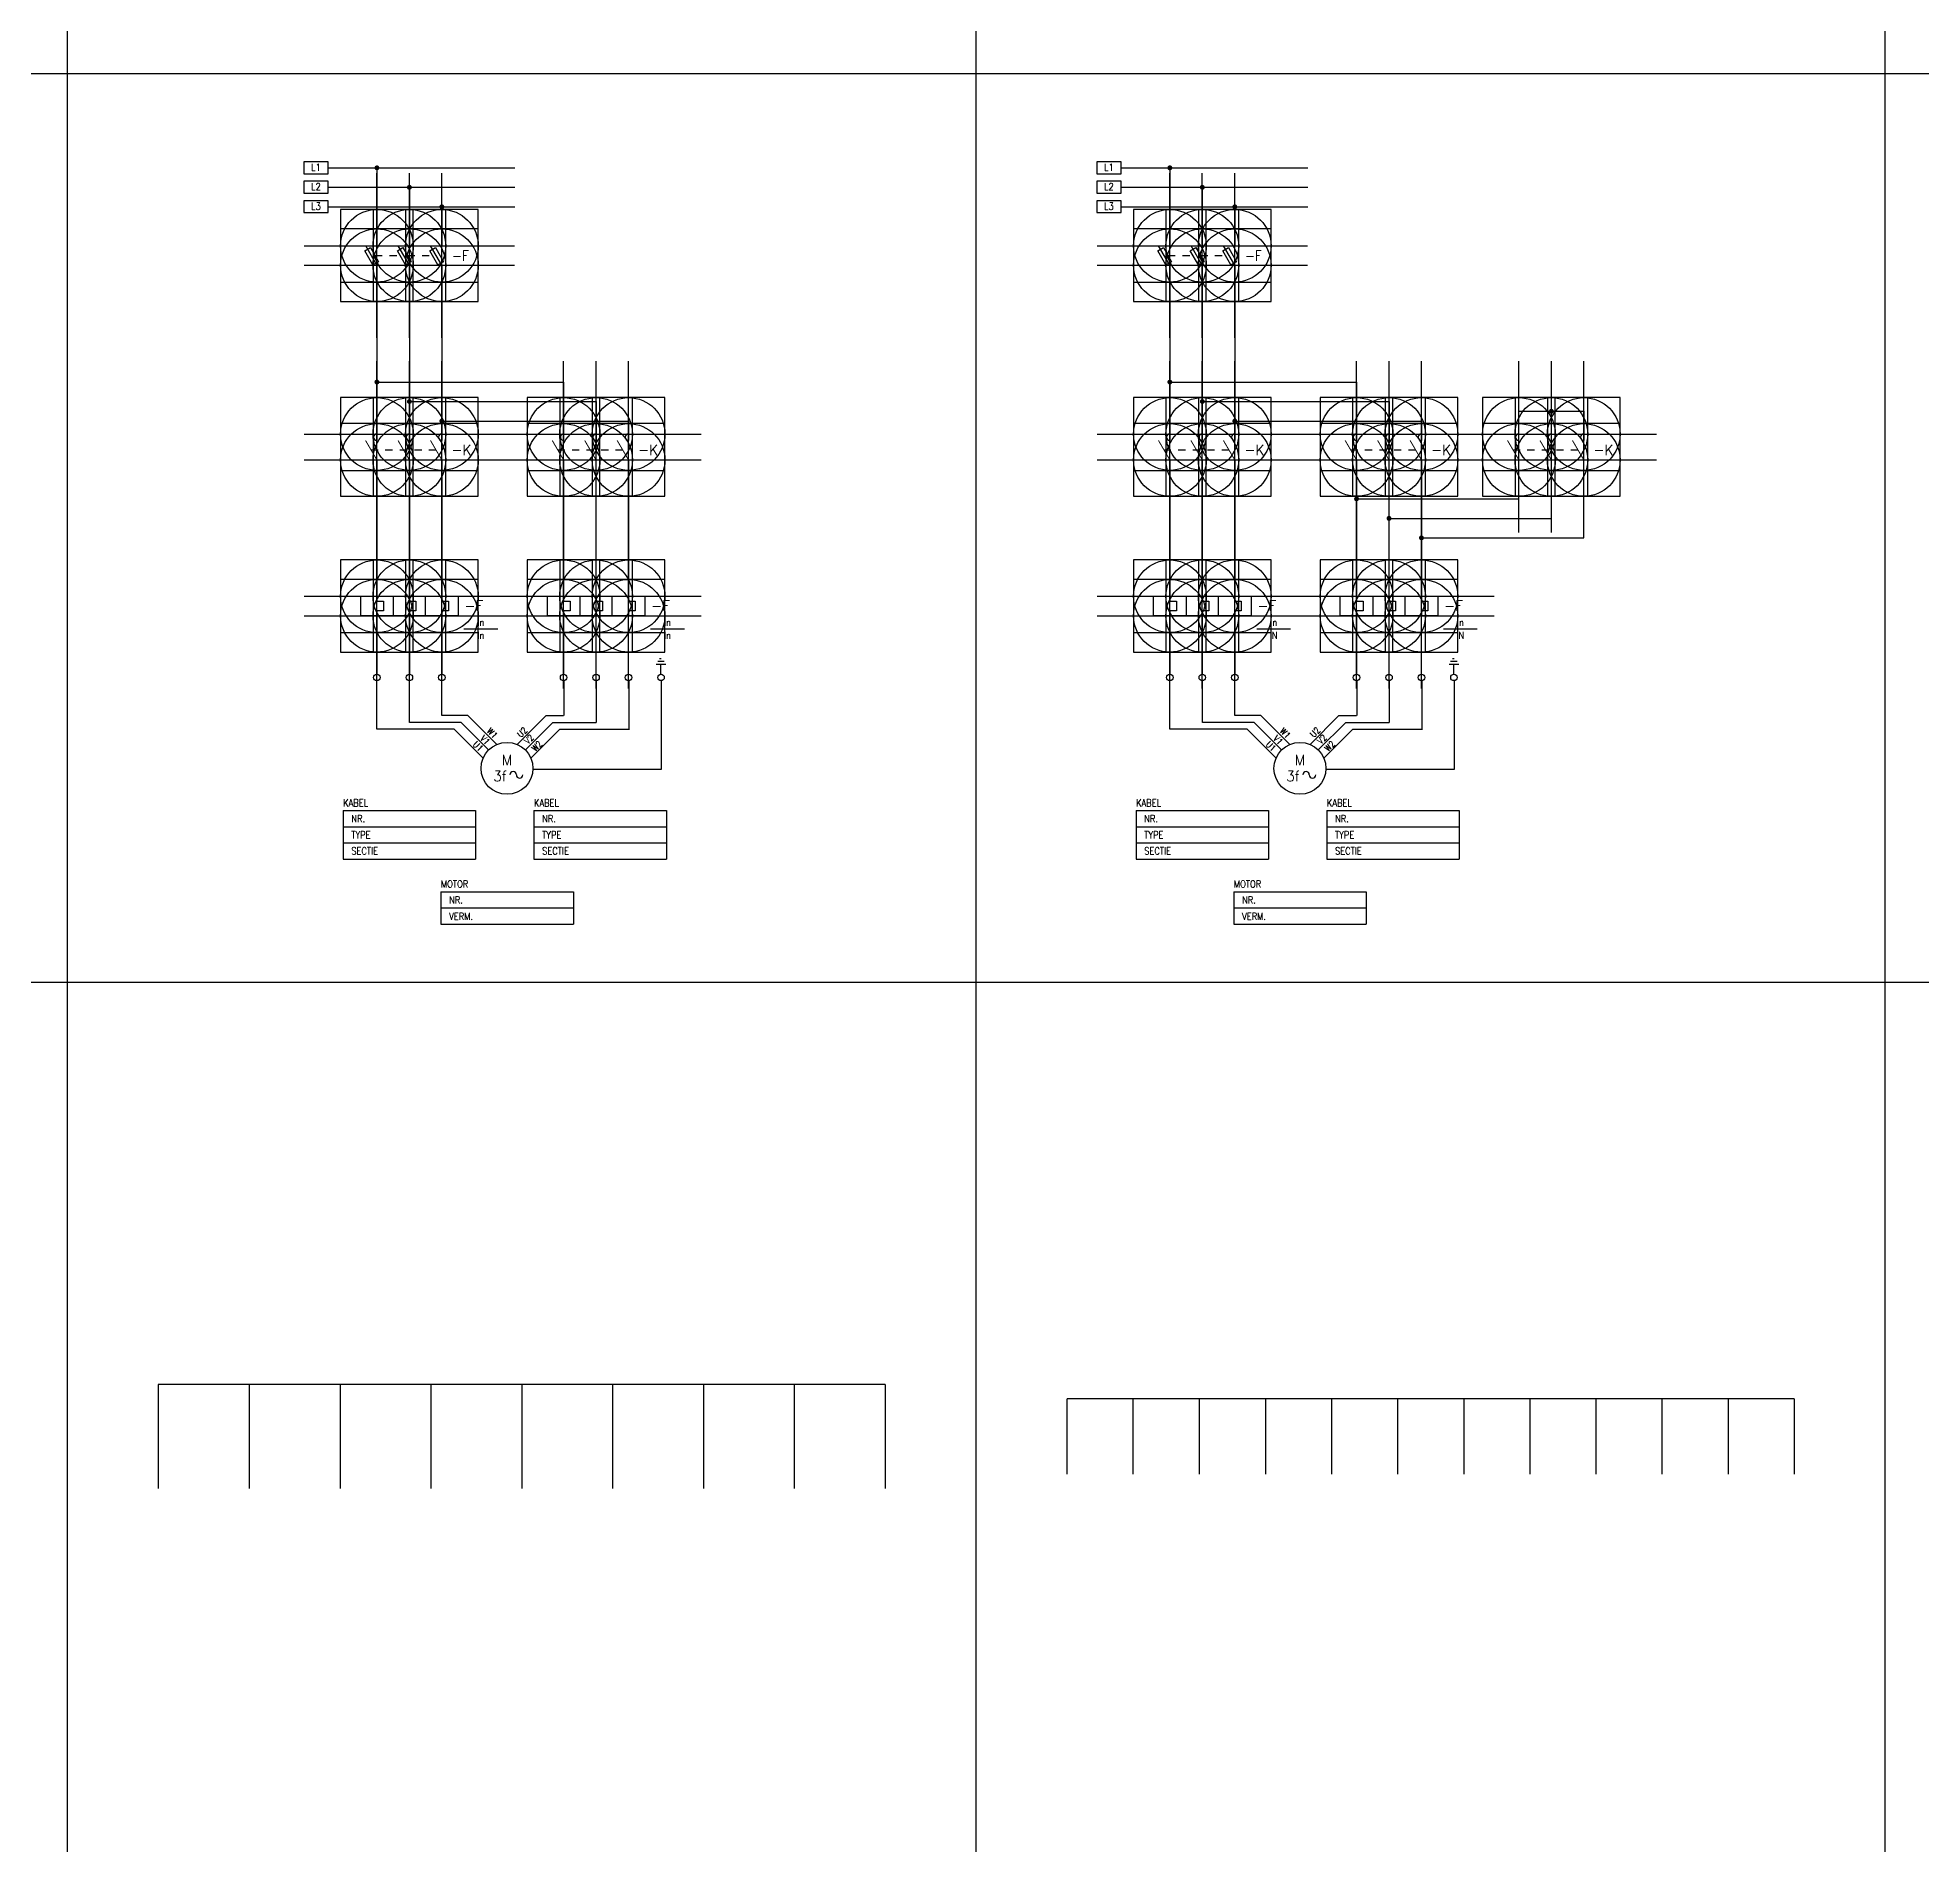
# Model space of a CAD drawing. Extents: x -7 to 200, y -18 to 300.
# Drawn here: x 99.59 to 125.51, y 123.13 to 147.99 of the extents above; entities that cross this region are included whole.
import ezdxf
from ezdxf.enums import TextEntityAlignment as Align

# ---------------------------------------------------------------- set-up
doc = ezdxf.new("R2010")
doc.units = 0
doc.header["$LTSCALE"] = 4
doc.header["$MEASUREMENT"] = 0
doc.header["$PDMODE"] = 98
doc.header["$PDSIZE"] = 1
doc.linetypes.add('DASHED', pattern=[18.75, 12.5, -6.25])
doc.linetypes.add('HIDDEN', pattern=[0.375, 0.25, -0.125])
doc.layers.get('0').update_dxf_attribs({"linetype": 'CONTINUOUS'})
for name, color, linetype in [('1', 7, 'CONTINUOUS'), ('10', 1, 'DASHED'), ('11', 3, 'DASHED'), ('12', 2, 'DASHED'), ('2', 1, 'CONTINUOUS'), ('3', 4, 'CONTINUOUS'), ('C', 7, 'CONTINUOUS'), ('GRID', 9, 'CONTINUOUS'), ('SYMB', 7, 'CONTINUOUS')]:
    doc.layers.add(name, color=color, linetype=linetype)
doc.styles.add('DINY', font='SIMPLEX', dxfattribs={"width": 0.95})
doc.styles.add('ROMANS', font='ROMANS', dxfattribs={"width": 0.85})
doc.styles.get("Standard").update_dxf_attribs({"font": 'simplex'})

# ---------------------------------------------------------------- blocks, each defined once
blk = doc.blocks.new('DOP')
at = {"layer": '1', "const_width": 0.7}
blk.add_lwpolyline([(-0.4, 0, 1), (0.4, 0, 1)], format="xyb", close=True, dxfattribs=at)
at = {"flags": 1}
blk.add_attdef('SYMBTYPE', (0, 0), '', height=0.2, dxfattribs=at)
blk = doc.blocks.new('POT')
at = {"layer": '1'}
for p, q in [((0.03, 1.85), (-7.5, 1.85)), ((-7.5, 1.85), (-7.5, -1.81)), ((0, -1.81), (0, 1.85)), ((-7.5, -1.81), (0.03, -1.81))]:
    blk.add_line(p, q, dxfattribs=at)
at = {"flags": 1}
blk.add_attdef('SYMBTYPE', (0, 0), '', height=0.2, dxfattribs=at)
at = {"layer": '1', "style": 'ROMANS', "width": 0.85}
blk.add_attdef('POTVAL', text='', height=2.2, dxfattribs=at).set_placement((-3.77, -0.93), align=Align.CENTER)
blk = doc.blocks.new('SCHZEK3')
at = {"layer": '1'}
for p, q in [((-20, 0), (-23.46, 6)), ((-20.5, 6), (-19.5, 6)), ((-10, 0), (-13.46, 6)), ((-10.5, 6), (-9.5, 6)), ((0, 0), (-3.46, 6)), ((-0.5, 6), (0.5, 6)), ((-23.71, 4.42), (-21.98, 5.42)), ((-21.21, 0.09), (-23.71, 4.42)), ((-21.98, 5.42), (-19.48, 1.09)), ((-19.48, 1.09), (-21.21, 0.09)), ((-13.71, 4.42), (-11.98, 5.42)), ((-11.21, 0.09), (-13.71, 4.42)), ((-11.98, 5.42), (-9.48, 1.09)), ((-9.48, 1.09), (-11.21, 0.09)), ((-3.71, 4.42), (-1.98, 5.42)), ((-1.21, 0.09), (-3.71, 4.42)), ((-1.98, 5.42), (0.52, 1.09)), ((0.52, 1.09), (-1.21, 0.09))]:
    blk.add_line(p, q, dxfattribs=at)
at = {"layer": '1', "linetype": 'HIDDEN'}
for p, q in [((-20.58, 3), (-12.89, 3)), ((-10.58, 3), (-2.89, 3))]:
    blk.add_line(p, q, dxfattribs=at)
at = {"layer": 'C', "color": 1}
blk.add_point((-20, 6), dxfattribs=at)
at = {"layer": 'C', "color": 3}
blk.add_point((-10, 6), dxfattribs=at)
at = {"layer": 'C', "color": 5}
blk.add_point((0, 6), dxfattribs=at)
at = {"layer": 'C', "color": 2}
blk.add_point((-20, 0), dxfattribs=at)
at = {"layer": 'C', "color": 4}
blk.add_point((-10, 0), dxfattribs=at)
at = {"layer": 'C', "color": 6}
blk.add_point((0, 0), dxfattribs=at)
at = {"flags": 1}
blk.add_attdef('SYMBTYPE', (0, 0), '', height=0.2, dxfattribs=at)
at = {"layer": '1', "style": 'DINY', "width": 0.95}
blk.add_attdef('ZEKVAL', (3, -3), '', height=2.2, dxfattribs=at)
at = {"layer": '11', "style": 'ROMANS', "width": 0.85}
blk.add_attdef('LOCCODE', (3.41, 6.57), '', height=3.2, dxfattribs=at)
at = {"layer": '12', "style": 'ROMANS', "width": 0.85}
blk.add_attdef('MATCODE', (3.16, 1.33), '', height=3.2, dxfattribs=at)
blk = doc.blocks.new('KONT3')
at = {"layer": '1', "linetype": 'HIDDEN'}
blk.add_line((-1.73, 3), (-21.73, 3), dxfattribs=at)
at = {"layer": '1', "const_width": 0.3}
for points in [[(-20, 0), (-23.51, 6.02)], [(-10, 0), (-13.51, 6.02)], [(0, 0), (-3.51, 6.02)]]:
    blk.add_lwpolyline(points, dxfattribs=at)
at = {"layer": '1'}
for centre in [(-20, 7), (-10, 7), (0, 7)]:
    blk.add_arc(centre, 1, 90, 270, dxfattribs=at)
at = {"layer": 'C', "color": 1}
blk.add_point((-20, 8), dxfattribs=at)
at = {"layer": 'C', "color": 3}
blk.add_point((-10, 8), dxfattribs=at)
at = {"layer": 'C', "color": 5}
blk.add_point((0, 8), dxfattribs=at)
at = {"layer": 'C', "color": 2}
blk.add_point((-20, 0), dxfattribs=at)
at = {"layer": 'C', "color": 4}
blk.add_point((-10, 0), dxfattribs=at)
at = {"layer": 'C', "color": 6}
blk.add_point((0, 0), dxfattribs=at)
at = {"flags": 1}
blk.add_attdef('SYMBTYPE', (0, 0), '', height=0.2, dxfattribs=at)
at = {"layer": '10', "style": 'DINY', "width": 0.95}
for tag, p in [('T6', (-22, 7)), ('T5', (-12, 7)), ('T4', (-2, 7)), ('T3', (-22, -3)), ('T2', (-12, -3)), ('T1', (-2, -3))]:
    blk.add_attdef(tag, text='', height=2.2, dxfattribs=at).set_placement(p, align=Align.RIGHT)
at = {"layer": '11', "style": 'ROMANS', "width": 0.85}
blk.add_attdef('LOCCODE', (3.66, 6.75), '', height=3.2, dxfattribs=at)
at = {"layer": '12', "style": 'DINY', "width": 0.95}
blk.add_attdef('MATCODE', (3, 1.5), '', height=3.2, dxfattribs=at)
blk = doc.blocks.new('THERMIEK')
at = {"layer": '1'}
for p, q in [((-25, 6), (5, 6)), ((-25, 0), (-25, 6)), ((-20, 6), (-20, 4.5)), ((-15, 6), (-15, 0)), ((-10, 6), (-10, 4.5)), ((-5, 0), (-5, 6)), ((0, 6), (0, 4.5)), ((5, 6), (5, 0)), ((5, 0), (-25, 0)), ((-20, 4.5), (-18, 4.5)), ((-18, 1.5), (-20, 1.5)), ((-20, 1.5), (-20, 0)), ((-18, 4.5), (-18, 1.5)), ((-10, 4.5), (-8, 4.5)), ((-8, 1.5), (-10, 1.5)), ((-10, 1.5), (-10, 0)), ((-8, 4.5), (-8, 1.5)), ((0, 4.5), (2, 4.5)), ((2, 1.5), (0, 1.5)), ((0, 1.5), (0, 0)), ((2, 4.5), (2, 1.5)), ((6.8, -4), (17.2, -4))]:
    blk.add_line(p, q, dxfattribs=at)
at = {"layer": 'C', "color": 1}
blk.add_point((-20, 6), dxfattribs=at)
at = {"layer": 'C', "color": 3}
blk.add_point((-10, 6), dxfattribs=at)
at = {"layer": 'C', "color": 5}
blk.add_point((0, 6), dxfattribs=at)
at = {"layer": 'C', "color": 2}
blk.add_point((-20, 0), dxfattribs=at)
at = {"layer": 'C', "color": 4}
blk.add_point((-10, 0), dxfattribs=at)
at = {"layer": 'C', "color": 6}
blk.add_point((0, 0), dxfattribs=at)
at = {"flags": 1}
blk.add_attdef('SYMBTYPE', (0, 0), '', height=0.2, dxfattribs=at)
at = {"layer": '1', "style": 'ROMANS', "width": 0.85}
for tag, p in [('NOMINALESTROOM', (12, -2)), ('INSTELBEREIK', (12, -6))]:
    blk.add_attdef(tag, text='', height=2.2, dxfattribs=at).set_placement(p, align=Align.MIDDLE)
at = {"layer": '10', "style": 'DINY', "width": 0.95}
for tag, p in [('T6', (-22, 7)), ('T5', (-12, 7)), ('T4', (-2, 7)), ('T3', (-22, -3)), ('T2', (-12, -3)), ('T1', (-2, -3))]:
    blk.add_attdef(tag, text='', height=2.2, dxfattribs=at).set_placement(p, align=Align.RIGHT)
at = {"layer": '11', "style": 'ROMANS', "width": 0.85}
blk.add_attdef('LOCCODE', (7.4, 6.74), '', height=3.2, dxfattribs=at)
at = {"layer": '12', "style": 'DINY', "width": 0.95}
blk.add_attdef('MATCODE', (7, 1.5), '', height=3.2, dxfattribs=at)
blk = doc.blocks.new('MOT2SNL')
at = {"layer": '1'}
for p, q in [((-40.11, 12.02), (-40.11, 26.91)), ((-30.01, 14.14), (-30.01, 26.91)), ((-20.05, 16.26), (-20.05, 26.91)), ((-16.26, 12.02), (-40.11, 12.02)), ((-14.14, 14.14), (-30.01, 14.14)), ((-12.02, 16.26), (-20.05, 16.26)), ((-7.37, 3.12), (-16.26, 12.02)), ((-5.66, 5.66), (-14.14, 14.14)), ((-3.12, 7.37), (-12.02, 16.26)), ((-50.46, -13), (-9.68, -13)), ((-50.46, -13), (-50.46, -28)), ((-9.68, -13), (-9.68, -28)), ((-50.46, -18), (-9.68, -18)), ((-50.46, -23), (-9.68, -23)), ((-50.46, -28), (-9.68, -28))]:
    blk.add_line(p, q, dxfattribs=at)
for centre in [(-40.07, 28.01), (-30.07, 28.01), (-20.07, 28.01)]:
    blk.add_circle(centre, 1, dxfattribs=at)
at = {"layer": '1', "style": 'ROMANS', "width": 0.85}
for s, p in [('W1', (-6.38, 11.27)), ('U1', (-10.7, 7.18)), ('V1', (-8.41, 9.01))]:
    blk.add_text(s, height=2, rotation=315, dxfattribs=at).set_placement(p)
for s, p in [('KABEL', (-50.47, -11.73)), ('NR.', (-47.96, -16.6)), ('TYPE', (-47.96, -21.59)), ('SECTIE', (-47.96, -26.53))]:
    blk.add_text(s, height=2.2, dxfattribs=at).set_placement(p)
for tag, p in [('KABELNR', (-34.69, -16.8)), ('TYPE', (-34.89, -21.8)), ('SECTIE', (-34.89, -26.55))]:
    blk.add_attdef(tag, p, '', height=2.2, dxfattribs=at)
at = {"layer": '10', "style": 'ROMANS', "width": 0.85}
blk.add_attdef('MATCODE', text='', height=2.2, dxfattribs=at).set_placement((-42.15, 28.87), align=Align.RIGHT)
for tag, p in [('T1', (-38.37, 29.05)), ('T2', (-28.47, 28.83)), ('T3', (-18.57, 28.83))]:
    blk.add_attdef(tag, p, '', height=2.2, dxfattribs=at)
blk = doc.blocks.new('MOT2SNC')
at = {"layer": '1'}
for p, q in [((-20.34, -38), (20.44, -38)), ((-20.34, -38), (-20.34, -48)), ((20.44, -38), (20.44, -48)), ((-20.34, -43), (20.44, -43)), ((-20.34, -48), (20.44, -48))]:
    blk.add_line(p, q, dxfattribs=at)
for centre, start, end in [((1.88, -2), 0, 180), ((3.88, -2), 180, 0)]:
    blk.add_arc(centre, 1, start, end, dxfattribs=at)
at = {"layer": '3'}
blk.add_circle((0, 0), 8, dxfattribs=at)
at = {"layer": '1', "style": 'DINY', "width": 0.95}
blk.add_text('M', height=3.2, dxfattribs=at).set_placement((0, 1), align=Align.CENTER)
at = {"layer": '1'}
for s, height, style, width, p in [('3f', 3.2, 'DINY', 0.95, (-4.22, -4)), ('MOTOR', 2.2, 'ROMANS', 0.85, (-20.35, -36.73)), ('NR.', 2.2, 'ROMANS', 0.85, (-17.84, -41.66)), ('VERM.', 2.2, 'ROMANS', 0.85, (-17.84, -46.67))]:
    blk.add_text(s, height=height, dxfattribs=dict(at, style=style, width=width)).set_placement(p)
at = {"layer": '1', "style": 'ROMANS', "width": 0.85}
for tag, p in [('VERBR_NR', (-2.33, -41.81)), ('VERMOGEN', (0.98, -46.64))]:
    blk.add_attdef(tag, p, '', height=2.2, dxfattribs=at)
blk = doc.blocks.new('MOT2SNR')
at = {"layer": '1'}
for p, q in [((48.91, 32.03), (45.91, 32.03)), ((46.41, 33.03), (48.41, 33.03)), ((46.98, 33.8), (47.51, 33.8)), ((47.41, 29.03), (47.41, 32.03)), ((17.5, 27.01), (17.5, 16.25)), ((27.5, 27.01), (27.5, 14.14)), ((37.5, 27.01), (37.5, 11.9)), ((47.5, 27.01), (47.5, -0.32)), ((3.12, 7.37), (12.02, 16.26)), ((5.66, 5.66), (14.14, 14.14)), ((7.37, 3.12), (16.26, 12.02)), ((12.02, 16.26), (17.43, 16.26)), ((14.14, 14.14), (27.43, 14.14)), ((16.26, 12.02), (37.43, 12.02)), ((47.5, -0.32), (8.15, -0.32)), ((8.31, -13), (8.31, -28)), ((8.31, -13), (49.08, -13)), ((49.08, -13), (49.08, -28)), ((8.31, -18), (49.08, -18)), ((8.31, -23), (49.08, -23)), ((8.31, -28), (49.08, -28))]:
    blk.add_line(p, q, dxfattribs=at)
for centre in [(17.43, 28.01), (27.43, 28.01), (37.43, 28.01), (47.43, 28.01)]:
    blk.add_circle(centre, 1, dxfattribs=at)
at = {"layer": '1', "style": 'ROMANS', "width": 0.85}
for s, p in [('U2', (4.29, 9.33)), ('V2', (6.49, 7.29)), ('W2', (8.78, 5))]:
    blk.add_text(s, height=2, rotation=45, dxfattribs=at).set_placement(p)
for s, p in [('KABEL', (8.3, -11.73)), ('NR.', (10.81, -16.6)), ('TYPE', (10.81, -21.59)), ('SECTIE', (10.81, -26.53))]:
    blk.add_text(s, height=2.2, dxfattribs=at).set_placement(p)
for tag, p in [('KABELNR', (23.47, -16.8)), ('TYPE', (24.09, -21.8)), ('SECTIE', (23.88, -26.55))]:
    blk.add_attdef(tag, p, '', height=2.2, dxfattribs=at)
at = {"layer": '10', "style": 'ROMANS', "width": 0.85}
for tag, p in [('T1', (19.24, 28.83)), ('T2', (28.97, 28.83)), ('T3', (39.05, 28.83)), ('T4', (49.49, 28.83))]:
    blk.add_attdef(tag, p, '', height=2.2, dxfattribs=at)
blk = doc.blocks.new('MADK2S')
at = {"layer": '1'}
for p, q in [((-15, 0), (42.5, 0)), ((0, 0), (0, -24)), ((-15, -6), (42.5, -6)), ((10, -6), (10, -24)), ((-15, -12), (42.5, -12)), ((20, -12), (20, -24)), ((0, -30), (0, -84)), ((10, -30), (10, -84)), ((20, -30), (20, -84)), ((0, -66), (57.5, -66)), ((57.5, -66), (57.5, -84)), ((10, -72), (67.5, -72)), ((67.5, -72), (67.5, -84)), ((20, -78), (77.5, -78)), ((77.5, -78), (77.5, -84)), ((0, -90), (0, -132)), ((10, -90), (10, -132)), ((20, -90), (20, -132)), ((57.5, -90), (57.5, -132)), ((67.5, -132), (67.5, -90)), ((77.5, -90), (77.5, -132)), ((0, -138), (0, -155.99)), ((10, -138), (10, -155.99)), ((20, -138), (20, -155.99)), ((57.5, -138), (57.5, -156)), ((67.5, -156), (67.5, -138)), ((77.5, -156), (77.5, -138))]:
    blk.add_line(p, q, dxfattribs=at)
for p in [(0, 0), (10, -6), (20, -12), (0, -66), (10, -72), (20, -78)]:
    blk.add_blockref('DOP', p, dxfattribs=at)
at = {"layer": '2'}
for name, p, values in [('POT', (-15, 0), {'POTVAL': 'L1'}), ('POT', (-15, -6), {'POTVAL': 'L2'}), ('POT', (-15, -12), {'POTVAL': 'L3'}), ('SCHZEK3', (20, -30), {'MATCODE': '-F'}), ('KONT3', (20, -90), {'MATCODE': '-K'}), ('KONT3', (77.5, -90), {'MATCODE': '-K'}), ('THERMIEK', (20, -138), {'MATCODE': '-F', 'NOMINALESTROOM': 'In', 'INSTELBEREIK': 'In'}), ('THERMIEK', (77.5, -138), {'MATCODE': '-F', 'NOMINALESTROOM': 'In', 'INSTELBEREIK': 'In'})]:
    blk.add_blockref(name, p, dxfattribs=at).add_auto_attribs(values)
for name in ['MOT2SNL', 'MOT2SNR', 'MOT2SNC']:
    blk.add_blockref(name, (40.07, -185), dxfattribs=at)
at = {"flags": 1}
blk.add_attdef('SYMBTYPE', (0, 0), '', height=0.2, dxfattribs=at)
blk = doc.blocks.new('MADKDAL')
at = {"layer": '1'}
for p, q in [((-15, 0), (42.5, 0)), ((0, 0), (0, -24)), ((-15, -6), (42.5, -6)), ((10, -6), (10, -24)), ((-15, -12), (42.5, -12)), ((20, -12), (20, -24)), ((0, -30), (0, -84)), ((10, -30), (10, -84)), ((20, -30), (20, -84)), ((0, -66), (57.5, -66)), ((57.5, -66), (57.5, -84)), ((10, -72), (67.5, -72)), ((67.5, -72), (67.5, -84)), ((107.5, -75), (127.5, -75)), ((107.5, -84), (107.5, -75)), ((117.5, -84), (117.5, -75)), ((127.5, -75), (127.5, -84)), ((20, -78), (77.5, -78)), ((77.5, -78), (77.5, -84)), ((0, -90), (0, -132)), ((10, -90), (10, -132)), ((20, -90), (20, -132)), ((57.5, -90), (57.5, -132)), ((67.5, -132), (67.5, -90)), ((77.5, -90), (77.5, -132)), ((107.5, -102), (107.5, -90)), ((117.5, -108), (117.5, -90)), ((127.5, -114), (127.5, -90)), ((57.5, -102), (107.5, -102)), ((67.5, -108), (117.5, -108)), ((77.5, -114), (127.5, -114)), ((0, -138), (0, -155.99)), ((10, -138), (10, -155.99)), ((20, -138), (20, -155.99)), ((57.5, -138), (57.5, -156)), ((67.5, -156), (67.5, -138)), ((77.5, -156), (77.5, -138))]:
    blk.add_line(p, q, dxfattribs=at)
for p in [(0, 0), (10, -6), (20, -12), (0, -66), (10, -72), (117.5, -75), (20, -78), (57.5, -102), (67.5, -108), (77.5, -114)]:
    blk.add_blockref('DOP', p, dxfattribs=at)
at = {"layer": '2'}
for name, p, values in [('POT', (-15, 0), {'POTVAL': 'L1'}), ('POT', (-15, -6), {'POTVAL': 'L2'}), ('POT', (-15, -12), {'POTVAL': 'L3'}), ('SCHZEK3', (20, -30), {'MATCODE': '-F'}), ('KONT3', (20, -90), {'MATCODE': '-K'}), ('KONT3', (77.5, -90), {'MATCODE': '-K'}), ('KONT3', (127.5, -90), {'MATCODE': '-K'}), ('THERMIEK', (20, -138), {'MATCODE': '-F', 'NOMINALESTROOM': 'In', 'INSTELBEREIK': 'IN'}), ('THERMIEK', (77.5, -138), {'MATCODE': '-F', 'NOMINALESTROOM': 'In', 'INSTELBEREIK': 'IN'})]:
    blk.add_blockref(name, p, dxfattribs=at).add_auto_attribs(values)
for name in ['MOT2SNL', 'MOT2SNR', 'MOT2SNC']:
    blk.add_blockref(name, (40.07, -185), dxfattribs=at)
at = {"flags": 1}
blk.add_attdef('SYMBTYPE', (0, 0), '', height=0.2, dxfattribs=at)
blk = doc.blocks.new('LSTK9')
at = {"layer": '1'}
for p, q in [((-56, 8), (-56, 0)), ((-49, 8), (-49, 0)), ((-42, 8), (-42, 0)), ((-35, 8), (-35, 0)), ((-28, 8), (-28, 0)), ((-21, 8), (-21, 0)), ((-14, 8), (-14, 0)), ((-7, 8), (-7, 0)), ((0, 8), (0, 0))]:
    blk.add_line(p, q, dxfattribs=at)
at = {"layer": '3'}
blk.add_line((0, 8), (-56, 8), dxfattribs=at)
at = {"flags": 1}
blk.add_attdef('SYMBTYPE', (0, 0), '', height=0.2, dxfattribs=at)
at = {"layer": '10', "width": 0.85}
for tag, p in [('NR1', (-54.64, 1.75)), ('NR2', (-47.77, 1.75)), ('NR3', (-40.72, 1.75)), ('NR4', (-33.85, 1.75)), ('NR5', (-26.79, 1.75)), ('NR6', (-19.74, 1.75)), ('NR7', (-12.49, 1.75)), ('NR8', (-5.82, 1.98)), ('NR9', (1.24, 1.75))]:
    blk.add_attdef(tag, text='', height=2.2, rotation=270, dxfattribs=at).set_placement(p, align=Align.RIGHT)
blk = doc.blocks.new('LSTK12')
at = {"layer": '1'}
for p, q in [((-77, 0), (-77, 8)), ((-70, 0), (-70, 8)), ((-63, 0), (-63, 8)), ((-56, 8), (-56, 0)), ((-49, 8), (-49, 0)), ((-42, 8), (-42, 0)), ((-35, 8), (-35, 0)), ((-28, 8), (-28, 0)), ((-21, 8), (-21, 0)), ((-14, 8), (-14, 0)), ((-7, 8), (-7, 0)), ((0, 8), (0, 0))]:
    blk.add_line(p, q, dxfattribs=at)
at = {"layer": '3'}
blk.add_line((0, 8), (-77, 8), dxfattribs=at)
at = {"flags": 1}
blk.add_attdef('SYMBTYPE', (0, 0), '', height=0.2, dxfattribs=at)
at = {"layer": '10', "width": 0.85}
for tag, p in [('NR10', (-12.49, 1.75)), ('NR11', (-5.82, 1.98)), ('NR12', (1.24, 1.75)), ('NR1', (-75.56, 1.51)), ('NR2', (-68.5, 1.75)), ('NR3', (-61.5, 1.75)), ('NR4', (-54.64, 1.75)), ('NR5', (-47.77, 1.75)), ('NR6', (-40.72, 1.75)), ('NR7', (-33.85, 1.75)), ('NR8', (-26.79, 1.75)), ('NR9', (-19.74, 1.75))]:
    blk.add_attdef(tag, text='', height=2.2, rotation=270, dxfattribs=at).set_placement(p, align=Align.RIGHT)

msp = doc.modelspace()

# ---------------------------------------------------------------- linework, layer by layer
at = {"layer": 'GRID', "linetype": 'CONTINUOUS'}
for p, q in [((100, 72.5), (100, 285)), ((112.5, 72.5), (112.5, 285)), ((125, 72.5), (125, 285)), ((0, 147.5), (187.5, 147.5)), ((0, 135), (187.5, 135))]:
    msp.add_line(p, q, dxfattribs=at)

# ---------------------------------------------------------------- block references
at = {"layer": 'SYMB', "linetype": 'CONTINUOUS'}
for name, p, xscale, yscale, zscale in [('MADK2S', (104.257, 146.202), 0.0446534808203666, 0.0446534808203666, 0.0446534808203666), ('MADKDAL', (115.162, 146.202), 0.0446534808203666, 0.0446534808203666, 0.0446534808203666), ('LSTK9', (111.247, 128.036), 0.178507760070292, 0.178507760070292, 0.178507760070292), ('LSTK12', (123.748, 128.231), 0.129845093991162, 0.129845093991162, 0.129845093991162)]:
    msp.add_blockref(name, p, dxfattribs=dict(at, xscale=xscale, yscale=yscale, zscale=zscale))

doc.saveas('drawing.dxf')
